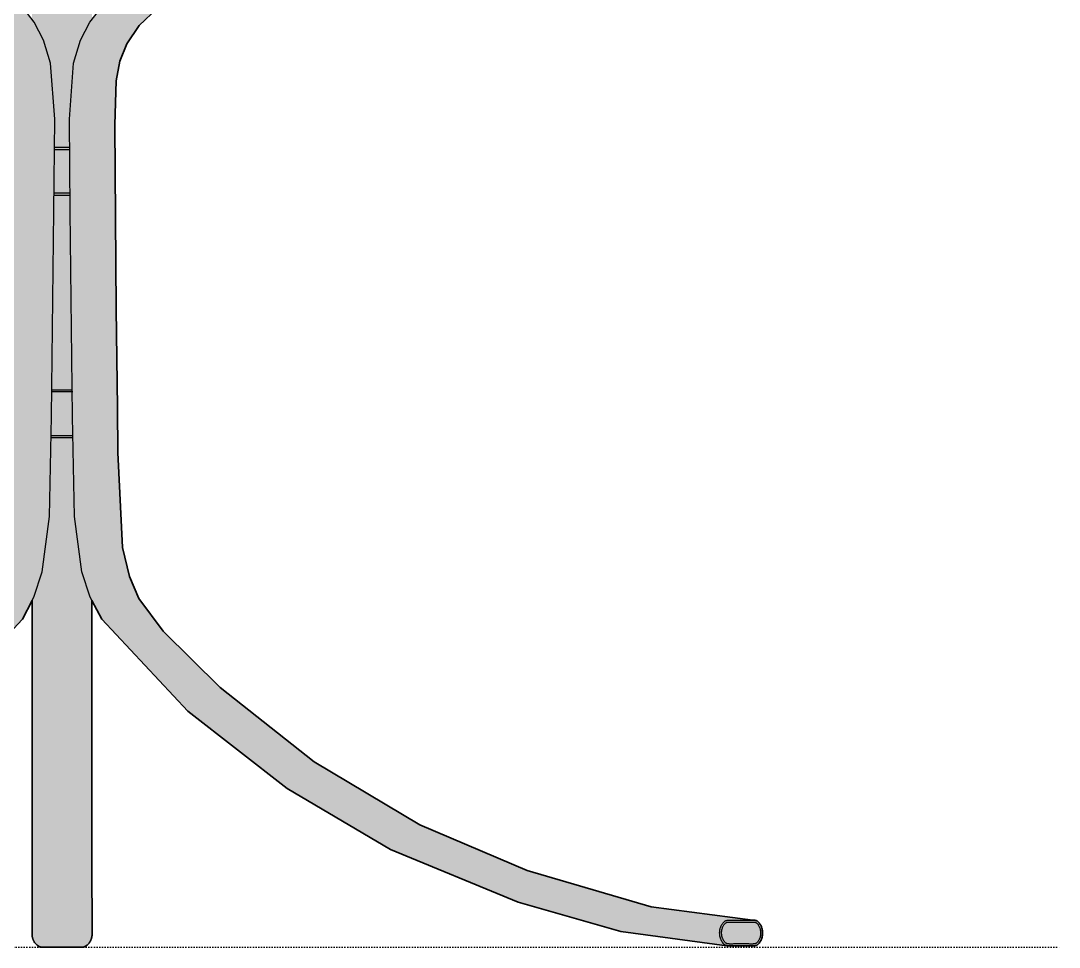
# Model space of a CAD drawing. Header units: millimetres. Extents: x 0 to 1796, y -1115 to 757.
# Drawn here: x 390.2 to 814, y 0 to 378.3 of the extents above; entities that cross this region are included whole.
import ezdxf

# ---------------------------------------------------------------- set-up
doc = ezdxf.new("R2010")
doc.units = ezdxf.units.MM
doc.linetypes.add('Dots', pattern=[1, 0, -1])
doc.layers.add('Blocks', color=7, linetype='Continuous')
doc.layers.add('Blocks$Fill', color=7, linetype='Continuous', true_color=0xffffff)
for name, color, linetype, lineweight, true_color in [('Blocks$Inner', 7, 'Continuous', 25, 0x007f00), ('Blocks$Outline', 7, 'Continuous', 35, 0xff3f3f), ('Groud', 7, 'Dots', 25, 0x243775)]:
    doc.layers.add(name, color=color, linetype=linetype, lineweight=lineweight, true_color=true_color)

# ---------------------------------------------------------------- blocks, each defined once
blk = doc.blocks.new('PK9 Dining Chair Front')
at = {"layer": 'Blocks$Fill'}
h = blk.add_hatch(color=256, dxfattribs=at)
h.paths.add_polyline_path([(224.54, 736.81), (224.98, 737.41), (225.52, 738.1), (226.08, 738.77), (226.66, 739.42), (227.26, 740.05), (227.87, 740.65), (228.5, 741.23), (229.14, 741.79), (229.81, 742.33), (230.5, 742.85), (231.2, 743.35), (231.92, 743.82), (232.65, 744.28), (233.4, 744.72), (234.16, 745.14), (234.93, 745.54), (235.71, 745.92), (236.5, 746.28), (237.3, 746.62), (238.1, 746.94), (238.91, 747.25), (241.48, 748.16), (244.06, 748.98), (246.66, 749.74), (249.28, 750.45), (251.92, 751.09), (254.58, 751.67), (257.25, 752.19), (259.92, 752.65), (262.6, 753.05), (265.28, 753.38), (267.97, 753.66), (270.65, 753.87), (314.65, 755.9), (348.31, 756.56), (488.2, 756.26), (538.05, 754.16), (543.39, 753.87), (546.08, 753.66), (548.76, 753.38), (551.45, 753.05), (554.12, 752.65), (556.8, 752.19), (559.46, 751.67), (562.12, 751.09), (564.76, 750.45), (567.39, 749.74), (569.98, 748.98), (572.56, 748.16), (573.85, 747.72), (575.14, 747.25), (575.94, 746.94), (576.74, 746.62), (577.54, 746.28), (578.33, 745.92), (579.11, 745.54), (579.89, 745.14), (580.65, 744.72), (581.39, 744.28), (582.13, 743.82), (582.85, 743.35), (583.55, 742.85), (584.23, 742.33), (584.9, 741.79), (585.55, 741.23), (586.17, 740.65), (586.78, 740.05), (587.15, 739.67), (587.51, 739.28), (587.87, 738.88), (588.21, 738.48), (588.55, 738.07), (588.87, 737.66), (589.19, 737.23), (589.5, 736.81), (589.53, 736.76), (589.57, 736.71), (590.59, 735.36), (591, 734.78), (591.43, 734.14), (591.65, 733.79), (591.87, 733.43), (592.08, 733.05), (592.29, 732.67), (592.49, 732.27), (592.69, 731.86), (592.88, 731.44), (593.06, 731.02), (593.4, 730.16), (593.73, 729.29), (594.03, 728.43), (594.31, 727.58), (594.58, 726.73), (594.81, 725.88), (595.04, 724.97), (595.25, 724.08), (595.63, 722.18), (596.3, 718.3), (597.18, 712.27), (597.67, 708.22), (598.07, 704.13), (598.4, 700), (598.64, 695.83), (601.62, 593.55), (606.9, 503.94), (608.12, 490.37), (609.71, 475.54), (610, 473.47), (610.16, 472.47), (610.34, 471.5), (610.54, 470.55), (610.75, 469.63), (611, 468.67), (611.27, 467.75), (611.48, 467.1), (611.5, 467.1), (619.4, 469.11), (631.3, 472.77), (637.11, 474.73), (665.05, 487.04), (665.63, 487.36), (669.03, 489.15), (670.06, 489.67), (674.65, 491.88), (676.91, 492.9), (678.7, 493.67), (680.32, 494.32), (681.77, 494.87), (682.44, 495.1), (683.25, 495.37), (684.02, 495.6), (684.41, 495.7), (684.78, 495.79), (684.94, 495.82), (685.09, 495.85), (685.15, 495.86), (685.22, 495.87), (685.28, 495.88), (685.34, 495.88), (685.4, 495.89), (685.43, 495.89), (685.46, 495.89), (685.48, 495.89), (685.51, 495.89), (685.53, 495.89), (685.56, 495.88), (685.58, 495.88), (685.6, 495.88), (685.61, 495.88), (685.62, 495.87), (685.63, 495.87), (685.64, 495.87), (685.65, 495.87), (685.66, 495.87), (685.67, 495.86), (685.67, 495.86), (685.68, 495.86), (685.69, 495.85), (685.7, 495.85), (685.7, 495.85), (685.71, 495.85), (685.72, 495.84), (685.72, 495.84), (685.73, 495.84), (687.81, 495.12), (691.05, 488.72), (691.57, 488.89), (692.05, 489.05), (692.61, 489.21), (693.11, 489.34), (693.56, 489.44), (693.77, 489.48), (693.87, 489.5), (693.97, 489.51), (694.05, 489.52), (694.13, 489.53), (694.16, 489.53), (694.2, 489.53), (694.23, 489.54), (694.26, 489.54), (694.29, 489.54), (694.32, 489.53), (694.34, 489.53), (694.35, 489.53), (694.36, 489.53), (694.38, 489.53), (694.39, 489.53), (694.4, 489.52), (694.41, 489.52), (694.42, 489.52), (694.43, 489.52), (694.44, 489.51), (694.45, 489.51), (694.45, 489.51), (694.46, 489.51), (694.46, 489.51), (698.44, 488.22), (698.45, 488.22), (698.45, 488.22), (698.46, 488.21), (698.47, 488.21), (698.48, 488.21), (698.48, 488.2), (698.49, 488.2), (698.5, 488.2), (698.5, 488.19), (698.51, 488.19), (698.51, 488.18), (698.52, 488.18), (698.53, 488.18), (698.53, 488.17), (698.53, 488.17), (698.54, 488.17), (698.54, 488.17), (698.54, 488.16), (698.54, 488.16), (698.55, 488.16), (698.55, 488.16), (698.55, 488.15), (698.55, 488.15), (698.55, 488.15), (698.56, 488.15), (698.56, 488.14), (698.56, 488.14), (698.56, 488.14), (698.56, 488.13), (698.57, 488.13), (698.57, 488.13), (698.57, 488.13), (698.57, 488.12), (698.57, 488.12), (700.4, 484.51), (699.02, 480.38), (699.01, 480.37), (699.01, 480.36), (699, 480.34), (698.99, 480.33), (698.98, 480.31), (698.98, 480.3), (698.97, 480.28), (698.96, 480.27), (698.94, 480.23), (698.91, 480.2), (698.89, 480.16), (698.86, 480.13), (698.82, 480.08), (698.79, 480.03), (698.74, 479.98), (698.7, 479.93), (698.59, 479.82), (698.48, 479.71), (698.35, 479.58), (698.21, 479.45), (697.75, 479.05), (697.61, 478.93), (697.27, 478.67), (696.87, 478.37), (696.41, 478.04), (695.31, 477.28), (693.95, 476.4), (690.47, 474.27), (686.1, 471.74), (680.9, 468.87), (674.95, 465.78), (668.33, 462.58), (664.09, 460.68), (655.7, 457.14), (646.1, 453.42), (636.34, 449.9), (626.42, 446.6), (616.36, 443.54), (604.83, 440.39), (604.96, 440.38), (604.99, 440.37), (605, 440.37), (605.02, 440.37), (605.03, 440.37), (605.04, 440.37), (605.04, 440.37), (605.05, 440.36), (605.06, 440.36), (605.07, 440.36), (605.07, 440.36), (605.08, 440.35), (605.09, 440.35), (605.1, 440.35), (605.1, 440.35), (605.11, 440.34), (605.13, 440.34), (605.14, 440.33), (605.17, 440.31), (605.23, 440.28), (605.26, 440.26), (605.28, 440.25), (605.29, 440.24), (605.31, 440.23), (605.31, 440.22), (605.32, 440.21), (605.33, 440.21), (605.33, 440.2), (605.35, 440.19), (605.36, 440.18), (605.38, 440.16), (605.39, 440.15), (605.4, 440.13), (605.43, 440.1), (605.46, 440.06), (605.5, 440.02), (605.53, 439.98), (605.56, 439.93), (605.59, 439.89), (605.62, 439.84), (605.65, 439.79), (605.68, 439.74), (605.73, 439.63), (605.79, 439.52), (605.84, 439.41), (605.89, 439.29), (605.93, 439.18), (605.97, 439.07), (606.05, 438.85), (606.12, 438.61), (606.19, 438.37), (606.24, 438.14), (606.29, 437.9), (606.34, 437.67), (606.38, 437.42), (606.41, 437.18), (606.44, 436.92), (606.46, 436.67), (606.48, 436.41), (606.49, 436.16), (606.5, 435.9), (606.5, 435.64), (606.49, 435.38), (606.49, 435.16), (606.48, 434.93), (606.46, 434.7), (606.44, 434.48), (606.42, 434.26), (606.39, 434.04), (606.35, 433.82), (606.31, 433.61), (606.28, 433.45), (606.25, 433.31), (606.22, 433.16), (606.18, 433.01), (606.14, 432.87), (606.1, 432.73), (606.06, 432.59), (606.01, 432.46), (605.96, 432.32), (605.91, 432.2), (605.86, 432.07), (605.81, 431.95), (605.76, 431.83), (605.7, 431.72), (605.67, 431.66), (605.64, 431.61), (605.61, 431.56), (605.58, 431.5), (605.54, 431.45), (605.52, 431.42), (605.5, 431.39), (605.48, 431.37), (605.46, 431.34), (605.44, 431.32), (605.42, 431.3), (605.37, 431.19), (605.33, 431.1), (605.28, 431.02), (605.24, 430.94), (605.19, 430.86), (605.17, 430.82), (605.14, 430.78), (605.12, 430.75), (605.09, 430.71), (605.06, 430.67), (605.03, 430.64), (605, 430.61), (604.97, 430.58), (604.96, 430.56), (604.94, 430.55), (604.93, 430.53), (604.91, 430.52), (604.9, 430.5), (604.88, 430.49), (604.86, 430.48), (604.85, 430.46), (604.83, 430.45), (604.81, 430.44), (604.8, 430.43), (604.78, 430.42), (604.76, 430.41), (604.74, 430.4), (604.72, 430.39), (604.71, 430.38), (604.69, 430.37), (604.67, 430.36), (604.65, 430.35), (604.63, 430.34), (604.61, 430.33), (604.59, 430.33), (604.57, 430.32), (604.55, 430.31), (604.53, 430.31), (604.51, 430.3), (604.47, 430.29), (604.43, 430.28), (604.38, 430.27), (604.34, 430.27), (539.01, 418.94), (486.16, 403.74), (445.93, 383.49), (438.51, 376.3), (433.39, 368.88), (430.59, 361.73), (429.12, 353.71), (428.49, 335.72), (429.1, 260.47), (429.82, 201.99), (431.71, 163.2), (434.51, 151.32), (438.37, 142.33), (448.23, 129.1), (471.5, 106.07), (509.98, 75.7), (553.11, 49.95), (596.9, 31.35), (647.5, 16.49), (688.95, 11.05), (689.29, 11.04), (689.52, 11.03), (689.55, 11.03), (689.68, 11.02), (689.78, 11.01), (689.89, 10.99), (689.99, 10.97), (690.05, 10.96), (690.1, 10.95), (690.15, 10.94), (690.2, 10.92), (690.26, 10.91), (690.31, 10.89), (690.36, 10.87), (690.42, 10.85), (690.48, 10.83), (690.53, 10.8), (690.59, 10.77), (690.64, 10.75), (690.7, 10.71), (690.75, 10.68), (690.81, 10.65), (690.86, 10.61), (690.91, 10.57), (690.96, 10.53), (691.01, 10.49), (691.06, 10.45), (691.11, 10.41), (691.15, 10.37), (691.22, 10.31), (691.28, 10.25), (691.34, 10.19), (691.39, 10.12), (691.51, 9.99), (691.63, 9.85), (691.72, 9.72), (691.82, 9.59), (691.91, 9.45), (692.01, 9.29), (692.09, 9.15), (692.18, 9), (692.27, 8.83), (692.35, 8.65), (692.44, 8.46), (692.48, 8.36), (692.52, 8.26), (692.56, 8.15), (692.6, 8.04), (692.63, 7.93), (692.67, 7.82), (692.72, 7.63), (692.77, 7.45), (692.81, 7.25), (692.84, 7.06), (692.87, 6.85), (692.9, 6.65), (692.92, 6.44), (692.93, 6.23), (692.94, 6.02), (692.94, 5.8), (692.94, 5.59), (692.93, 5.37), (692.92, 5.15), (692.89, 4.93), (692.87, 4.7), (692.85, 4.59), (692.83, 4.48), (692.79, 4.28), (692.75, 4.09), (692.7, 3.89), (692.64, 3.7), (692.57, 3.51), (692.5, 3.32), (692.43, 3.14), (692.35, 2.96), (692.27, 2.78), (692.18, 2.62), (692.09, 2.45), (691.99, 2.29), (691.89, 2.14), (691.79, 1.99), (691.68, 1.84), (691.57, 1.69), (691.52, 1.62), (691.46, 1.55), (691.4, 1.48), (691.34, 1.42), (691.27, 1.35), (691.21, 1.28), (691.14, 1.22), (691.07, 1.15), (691.02, 1.11), (690.97, 1.07), (690.93, 1.03), (690.88, 1), (690.82, 0.96), (690.77, 0.92), (690.71, 0.88), (690.66, 0.85), (690.6, 0.82), (690.55, 0.79), (690.49, 0.76), (690.43, 0.73), (690.39, 0.72), (690.34, 0.7), (690.3, 0.68), (690.25, 0.67), (690.2, 0.65), (690.16, 0.64), (690.11, 0.63), (690.07, 0.62), (689.98, 0.6), (689.89, 0.59), (689.69, 0.56), (689.53, 0.53), (689.36, 0.52), (689.25, 0.51), (689.14, 0.5), (688.92, 0.49), (688.42, 0.48), (686.44, 0.52), (685.56, 0.52), (684.19, 0.51), (681.93, 0.52), (681.41, 0.51), (679.96, 0.48), (679.46, 0.49), (679.24, 0.5), (679.13, 0.51), (679.01, 0.52), (678.85, 0.53), (678.69, 0.56), (678.48, 0.59), (678.38, 0.61), (635.1, 6.37), (593.23, 18.4), (541.11, 39.89), (498.92, 64.77), (458.29, 96.42), (423.19, 133.87), (419.23, 141.54), (419.25, 6), (419.26, 5.31), (419.26, 5.16), (419.26, 5.07), (419.25, 4.89), (419.24, 4.72), (419.22, 4.54), (419.19, 4.37), (419.17, 4.19), (419.13, 4.02), (419.09, 3.85), (419.05, 3.67), (419, 3.5), (418.94, 3.33), (418.88, 3.15), (418.81, 2.98), (418.73, 2.81), (418.65, 2.64), (418.56, 2.47), (418.47, 2.3), (418.36, 2.13), (418.26, 1.97), (418.15, 1.81), (418.03, 1.65), (417.91, 1.49), (417.78, 1.34), (417.65, 1.2), (417.59, 1.13), (417.52, 1.06), (417.45, 0.99), (417.38, 0.93), (417.31, 0.86), (417.24, 0.8), (416.83, 0.52), (416.59, 0.36), (416.51, 0.32), (416.48, 0.3), (416.45, 0.28), (416.43, 0.27), (416.41, 0.26), (416.37, 0.25), (416.29, 0.22), (416.21, 0.19), (416.14, 0.16), (416.06, 0.14), (415.98, 0.12), (415.89, 0.1), (415.8, 0.08), (415.72, 0.06), (415.63, 0.05), (415.55, 0.04), (415.37, 0.01), (415.16, 0), (414.95, -0.01), (414.53, -0.03), (413.45, -0.03), (407.02, 0), (400.59, -0.03), (400.58, -0.03), (399.51, -0.03), (399.09, -0.01), (398.88, 0), (398.67, 0.01), (398.5, 0.04), (398.41, 0.05), (398.32, 0.06), (398.24, 0.08), (398.15, 0.1), (398.07, 0.12), (397.98, 0.14), (397.91, 0.16), (397.83, 0.19), (397.75, 0.22), (397.68, 0.25), (397.64, 0.26), (397.62, 0.27), (397.59, 0.28), (397.56, 0.3), (397.53, 0.32), (397.45, 0.36), (397.21, 0.52), (396.8, 0.8), (396.73, 0.86), (396.66, 0.93), (396.59, 0.99), (396.52, 1.06), (396.46, 1.13), (396.39, 1.2), (396.26, 1.34), (396.13, 1.49), (396.01, 1.65), (395.9, 1.81), (395.78, 1.97), (395.68, 2.13), (395.58, 2.3), (395.48, 2.47), (395.39, 2.64), (395.31, 2.81), (395.24, 2.98), (395.17, 3.15), (395.1, 3.33), (395.05, 3.5), (395, 3.67), (394.95, 3.85), (394.91, 4.02), (394.88, 4.19), (394.85, 4.37), (394.82, 4.54), (394.81, 4.72), (394.79, 4.89), (394.78, 5.07), (394.78, 5.16), (394.78, 5.31), (394.79, 6), (394.81, 26.45), (394.81, 135.69), (394.81, 141.54), (390.85, 133.87), (355.75, 96.42), (315.12, 64.77), (272.93, 39.89), (220.81, 18.4), (178.94, 6.37), (135.66, 0.61), (135.56, 0.59), (135.35, 0.56), (135.19, 0.53), (135.03, 0.52), (134.92, 0.51), (134.8, 0.5), (134.59, 0.49), (134.08, 0.48), (132.11, 0.52), (131.23, 0.52), (129.85, 0.51), (127.6, 0.52), (127.07, 0.51), (125.63, 0.48), (125.12, 0.49), (124.91, 0.5), (124.79, 0.51), (124.68, 0.52), (124.52, 0.53), (124.36, 0.56), (124.15, 0.59), (124.07, 0.6), (123.97, 0.62), (123.93, 0.63), (123.89, 0.64), (123.84, 0.65), (123.79, 0.67), (123.75, 0.68), (123.7, 0.7), (123.66, 0.72), (123.61, 0.73), (123.55, 0.76), (123.5, 0.79), (123.44, 0.82), (123.38, 0.85), (123.33, 0.88), (123.27, 0.92), (123.22, 0.96), (123.17, 1), (123.12, 1.03), (123.07, 1.07), (123.02, 1.11), (122.98, 1.15), (122.9, 1.22), (122.84, 1.28), (122.77, 1.35), (122.71, 1.42), (122.65, 1.48), (122.59, 1.55), (122.53, 1.62), (122.47, 1.69), (122.36, 1.84), (122.25, 1.99), (122.15, 2.14), (122.05, 2.29), (121.95, 2.45), (121.86, 2.62), (121.78, 2.78), (121.69, 2.96), (121.61, 3.14), (121.54, 3.32), (121.47, 3.51), (121.4, 3.7), (121.35, 3.89), (121.3, 4.09), (121.25, 4.28), (121.21, 4.48), (121.19, 4.59), (121.18, 4.7), (121.15, 4.93), (121.13, 5.15), (121.11, 5.37), (121.1, 5.59), (121.1, 5.8), (121.1, 6.02), (121.11, 6.23), (121.12, 6.44), (121.14, 6.65), (121.17, 6.85), (121.2, 7.06), (121.24, 7.25), (121.28, 7.45), (121.32, 7.63), (121.37, 7.82), (121.41, 7.93), (121.44, 8.04), (121.48, 8.15), (121.52, 8.26), (121.56, 8.36), (121.6, 8.46), (121.69, 8.65), (121.78, 8.83), (121.86, 9), (121.95, 9.15), (122.03, 9.29), (122.13, 9.45), (122.22, 9.59), (122.32, 9.72), (122.42, 9.85), (122.53, 9.99), (122.65, 10.12), (122.71, 10.19), (122.76, 10.25), (122.82, 10.31), (122.89, 10.37), (122.93, 10.41), (122.98, 10.45), (123.03, 10.49), (123.08, 10.53), (123.13, 10.57), (123.18, 10.61), (123.24, 10.65), (123.29, 10.68), (123.34, 10.71), (123.4, 10.75), (123.45, 10.77), (123.51, 10.8), (123.57, 10.83), (123.62, 10.85), (123.68, 10.87), (123.73, 10.89), (123.79, 10.91), (123.84, 10.92), (123.89, 10.94), (123.94, 10.95), (124, 10.96), (124.05, 10.97), (124.16, 10.99), (124.26, 11.01), (124.37, 11.02), (124.5, 11.03), (124.57, 11.04), (124.75, 11.04), (125.09, 11.05), (166.55, 16.49), (217.14, 31.35), (260.93, 49.95), (304.07, 75.7), (342.54, 106.07), (365.82, 129.1), (375.67, 142.33), (379.54, 151.32), (382.33, 163.2), (384.22, 201.99), (384.46, 221.52), (385.55, 335.72), (384.92, 353.71), (383.46, 361.73), (380.65, 368.88), (375.53, 376.3), (368.11, 383.49), (327.89, 403.74), (275.04, 418.94), (209.73, 430.26), (209.69, 430.27), (209.65, 430.28), (209.61, 430.28), (209.57, 430.29), (209.53, 430.3), (209.51, 430.31), (209.49, 430.31), (209.47, 430.32), (209.45, 430.33), (209.43, 430.33), (209.41, 430.34), (209.39, 430.35), (209.37, 430.36), (209.35, 430.37), (209.34, 430.38), (209.32, 430.39), (209.3, 430.4), (209.28, 430.41), (209.26, 430.42), (209.25, 430.43), (209.23, 430.44), (209.21, 430.45), (209.2, 430.46), (209.18, 430.48), (209.16, 430.49), (209.15, 430.5), (209.13, 430.52), (209.11, 430.53), (209.1, 430.55), (209.08, 430.56), (209.07, 430.58), (209.04, 430.61), (209.01, 430.64), (208.98, 430.67), (208.95, 430.71), (208.93, 430.75), (208.9, 430.78), (208.88, 430.82), (208.85, 430.86), (208.8, 430.94), (208.76, 431.02), (208.71, 431.1), (208.67, 431.19), (208.62, 431.3), (208.6, 431.32), (208.58, 431.34), (208.56, 431.37), (208.54, 431.39), (208.52, 431.42), (208.5, 431.45), (208.47, 431.5), (208.43, 431.56), (208.4, 431.61), (208.37, 431.66), (208.34, 431.72), (208.29, 431.83), (208.23, 431.95), (208.18, 432.07), (208.13, 432.2), (208.08, 432.32), (208.03, 432.46), (207.99, 432.59), (207.94, 432.73), (207.9, 432.87), (207.86, 433.01), (207.83, 433.16), (207.79, 433.31), (207.76, 433.45), (207.73, 433.61), (207.69, 433.82), (207.66, 434.04), (207.63, 434.26), (207.6, 434.48), (207.58, 434.7), (207.57, 434.93), (207.56, 435.16), (207.55, 435.38), (207.55, 435.64), (207.55, 435.9), (207.55, 436.16), (207.56, 436.41), (207.58, 436.67), (207.6, 436.92), (207.63, 437.18), (207.66, 437.42), (207.7, 437.67), (207.75, 437.9), (207.8, 438.14), (207.86, 438.37), (207.92, 438.61), (207.99, 438.85), (208.07, 439.07), (208.11, 439.18), (208.16, 439.29), (208.21, 439.41), (208.26, 439.52), (208.31, 439.63), (208.37, 439.74), (208.4, 439.79), (208.42, 439.84), (208.45, 439.89), (208.48, 439.93), (208.51, 439.98), (208.55, 440.02), (208.58, 440.06), (208.61, 440.1), (208.64, 440.13), (208.65, 440.15), (208.67, 440.16), (208.68, 440.18), (208.69, 440.19), (208.71, 440.2), (208.71, 440.21), (208.72, 440.21), (208.73, 440.22), (208.74, 440.23), (208.75, 440.24), (208.77, 440.25), (208.78, 440.26), (208.81, 440.28), (208.87, 440.31), (208.9, 440.33), (208.92, 440.34), (208.93, 440.34), (208.94, 440.35), (208.95, 440.35), (208.95, 440.35), (208.96, 440.35), (208.97, 440.36), (208.98, 440.36), (208.98, 440.36), (208.99, 440.36), (209, 440.37), (209.01, 440.37), (209.01, 440.37), (209.02, 440.37), (209.04, 440.37), (209.05, 440.37), (209.08, 440.38), (209.22, 440.39), (197.68, 443.54), (187.62, 446.6), (177.7, 449.9), (167.94, 453.42), (158.34, 457.14), (149.95, 460.68), (145.71, 462.58), (139.09, 465.78), (133.14, 468.87), (127.94, 471.74), (123.57, 474.27), (120.1, 476.4), (118.74, 477.28), (117.63, 478.04), (117.17, 478.37), (116.77, 478.67), (116.43, 478.93), (116.29, 479.05), (115.84, 479.45), (115.69, 479.58), (115.56, 479.71), (115.45, 479.82), (115.35, 479.93), (115.3, 479.98), (115.26, 480.03), (115.22, 480.08), (115.18, 480.13), (115.15, 480.16), (115.13, 480.2), (115.11, 480.23), (115.08, 480.27), (115.08, 480.28), (115.07, 480.3), (115.06, 480.31), (115.05, 480.33), (115.04, 480.34), (115.04, 480.36), (115.03, 480.37), (115.02, 480.38), (113.64, 484.51), (115.47, 488.12), (115.47, 488.12), (115.47, 488.13), (115.47, 488.13), (115.48, 488.13), (115.48, 488.13), (115.48, 488.14), (115.48, 488.14), (115.48, 488.14), (115.49, 488.15), (115.49, 488.15), (115.49, 488.15), (115.49, 488.15), (115.49, 488.16), (115.5, 488.16), (115.5, 488.16), (115.5, 488.16), (115.5, 488.17), (115.51, 488.17), (115.51, 488.17), (115.51, 488.17), (115.52, 488.18), (115.52, 488.18), (115.53, 488.18), (115.53, 488.19), (115.54, 488.19), (115.55, 488.2), (115.55, 488.2), (115.56, 488.2), (115.57, 488.21), (115.57, 488.21), (115.58, 488.21), (115.59, 488.22), (115.6, 488.22), (115.61, 488.22), (119.56, 489.5), (119.56, 489.5), (119.57, 489.5), (119.57, 489.5), (119.58, 489.51), (119.58, 489.51), (119.59, 489.51), (119.59, 489.51), (119.6, 489.51), (119.6, 489.51), (119.61, 489.52), (119.62, 489.52), (119.63, 489.52), (119.64, 489.52), (119.66, 489.53), (119.67, 489.53), (119.68, 489.53), (119.7, 489.53), (119.71, 489.53), (119.73, 489.53), (119.76, 489.54), (119.8, 489.54), (119.83, 489.54), (119.87, 489.53), (119.91, 489.53), (119.99, 489.52), (120.08, 489.51), (120.17, 489.5), (120.27, 489.48), (120.48, 489.44), (120.94, 489.34), (121.43, 489.21), (121.99, 489.05), (122.47, 488.89), (122.99, 488.72), (126.23, 495.12), (128.33, 495.85), (128.34, 495.85), (128.35, 495.85), (128.35, 495.85), (128.36, 495.86), (128.37, 495.86), (128.38, 495.86), (128.39, 495.87), (128.39, 495.87), (128.4, 495.87), (128.41, 495.87), (128.42, 495.87), (128.43, 495.88), (128.44, 495.88), (128.46, 495.88), (128.49, 495.88), (128.51, 495.89), (128.53, 495.89), (128.56, 495.89), (128.58, 495.89), (128.61, 495.89), (128.64, 495.89), (128.7, 495.88), (128.76, 495.88), (128.82, 495.87), (128.89, 495.86), (128.96, 495.85), (129.11, 495.82), (129.27, 495.79), (129.63, 495.7), (130.02, 495.6), (130.8, 495.37), (131.61, 495.1), (132.27, 494.87), (133.72, 494.32), (135.35, 493.67), (137.13, 492.9), (139.39, 491.88), (143.98, 489.67), (148.41, 487.36), (149, 487.04), (176.93, 474.73), (182.75, 472.77), (194.64, 469.11), (202.55, 467.1), (202.56, 467.1), (202.77, 467.75), (203.05, 468.67), (203.3, 469.63), (203.51, 470.55), (203.7, 471.5), (203.88, 472.47), (204.04, 473.47), (204.33, 475.54), (205.93, 490.37), (207.15, 503.94), (212.43, 593.55), (215.4, 695.83), (215.65, 700), (215.97, 704.13), (216.38, 708.22), (216.86, 712.27), (217.74, 718.3), (218.41, 722.18), (218.65, 723.36), (219.23, 725.88), (219.47, 726.73), (219.73, 727.58), (220.01, 728.43), (220.31, 729.29), (220.64, 730.16), (220.98, 731.02), (221.17, 731.44), (221.36, 731.86), (221.55, 732.27), (221.75, 732.67), (221.92, 732.99), (222.1, 733.3), (222.28, 733.6), (222.46, 733.9), (222.83, 734.47), (223.2, 735)], flags=0)
h.paths.add_polyline_path([(299.44, 425.03), (319.88, 420.23), (352.75, 408.94), (375.17, 397.39), (390.17, 384.82), (394.81, 378.77), (394.81, 419.41), (379.93, 419.54), (367.14, 419.92), (345.65, 421.03), (324.21, 422.63)], flags=0)
h.paths.add_polyline_path([(514.61, 425.03), (489.84, 422.63), (468.39, 421.03), (446.9, 419.92), (434.11, 419.54), (419.23, 419.41), (419.23, 378.77), (423.87, 384.82), (438.87, 397.39), (461.29, 408.94), (494.16, 420.23)], flags=0)
at = {"layer": 'Blocks$Inner'}
for p, q in [((410.19, 326.52), (403.85, 326.52)), ((403.85, 325.72), (410.19, 325.72)), ((410.32, 307.83), (403.72, 307.83)), ((403.72, 307.03), (410.33, 307.03)), ((411.38, 226.7), (402.66, 226.7)), ((411.18, 227.5), (402.86, 227.5)), ((411.55, 208.8), (402.49, 208.8)), ((411.41, 208), (402.64, 208))]:
    blk.add_line(p, q, dxfattribs=at)
for points in [[(604.38, 430.27), (539.01, 418.94), (486.16, 403.74), (445.93, 383.49), (438.51, 376.3), (433.39, 368.88), (430.59, 361.73), (429.12, 353.71), (428.49, 335.72), (429.1, 260.47), (429.59, 220.32), (429.82, 201.99), (431.71, 163.2), (434.51, 151.32), (438.37, 142.33), (448.23, 129.1), (471.5, 106.07), (509.98, 75.7), (553.11, 49.95), (596.9, 31.35), (647.5, 16.49), (688.95, 11.05)], [(135.66, 0.61), (178.94, 6.37), (220.81, 18.4), (272.93, 39.89), (315.12, 64.77), (355.75, 96.42), (390.85, 133.87), (395.52, 142.92), (398.93, 153.29), (401.93, 175.84), (402.74, 216.7), (403.65, 300.49), (404.04, 338.04), (402.3, 360.9), (399.49, 370.4), (395.66, 377.67), (390.17, 384.82), (375.17, 397.39), (352.75, 408.94), (319.88, 420.23), (299.44, 425.03)], [(678.38, 0.61), (635.1, 6.37), (593.23, 18.4), (541.11, 39.89), (498.92, 64.77), (458.29, 96.42), (423.19, 133.87), (418.52, 142.92), (415.11, 153.29), (412.12, 175.84), (411.3, 216.7), (410.39, 300.49), (410, 338.04), (411.74, 360.9), (414.55, 370.4), (418.38, 377.67), (423.87, 384.82), (438.87, 397.39), (461.29, 408.94), (494.16, 420.23), (514.61, 425.03)]]:
    blk.add_lwpolyline(points, dxfattribs=at)
for points, degree in [([(394.81, 135.69), (394.81, 141.54)], 1), ([(419.23, 141.54), (419.23, 135.69)], 1), ([(394.81, 121.6), (394.81, 135.69)], 1), ([(419.23, 135.69), (419.23, 121.6)], 1), ([(394.81, 75.11), (394.81, 121.6)], 1), ([(419.23, 121.6), (419.23, 75.11)], 1), ([(394.81, 26.45), (394.81, 75.11)], 1), ([(419.23, 75.11), (419.23, 26.45)], 1), ([(394.79, 6), (394.81, 26.45)], 1), ([(419.23, 26.45), (419.25, 6)], 1), ([(394.81, 4.72), (394.79, 4.83), (394.78, 5.07), (394.77, 5.3), (394.79, 6)], 3), ([(394.91, 4.02), (394.89, 4.14), (394.85, 4.37), (394.82, 4.6), (394.81, 4.72)], 3), ([(419.24, 4.72), (419.23, 4.6), (419.2, 4.37), (419.16, 4.14), (419.13, 4.02)], 3), ([(419.25, 6), (419.27, 5.3), (419.26, 5.07), (419.25, 4.83), (419.24, 4.72)], 3), ([(395.1, 3.33), (395.06, 3.44), (394.99, 3.67), (394.94, 3.9), (394.91, 4.02)], 3), ([(395.39, 2.64), (395.34, 2.75), (395.23, 2.98), (395.14, 3.21), (395.1, 3.33)], 3), ([(395.78, 1.97), (395.71, 2.08), (395.57, 2.3), (395.45, 2.53), (395.39, 2.64)], 3), ([(396.26, 1.34), (396.18, 1.44), (396.01, 1.64), (395.86, 1.86), (395.78, 1.97)], 3), ([(396.8, 0.8), (396.71, 0.88), (396.52, 1.06), (396.35, 1.24), (396.26, 1.34)], 3), ([(397.98, 0.14), (397.88, 0.17), (397.67, 0.24), (397.48, 0.33), (396.8, 0.8)], 3), ([(398.67, 0.01), (398.55, 0.03), (398.32, 0.06), (398.1, 0.11), (397.98, 0.14)], 3), ([(399.51, -0.03), (399.37, -0.02), (399.09, -0.02), (398.81, 0), (398.67, 0.01)], 3), ([(415.37, 0.01), (415.23, 0), (414.95, -0.02), (414.67, -0.02), (414.53, -0.03)], 3), ([(416.06, 0.14), (415.95, 0.11), (415.72, 0.06), (415.49, 0.03), (415.37, 0.01)], 3), ([(417.24, 0.8), (416.56, 0.33), (416.37, 0.24), (416.16, 0.17), (416.06, 0.14)], 3), ([(417.78, 1.34), (417.7, 1.24), (417.52, 1.06), (417.34, 0.88), (417.24, 0.8)], 3), ([(418.26, 1.97), (418.19, 1.86), (418.03, 1.64), (417.87, 1.44), (417.78, 1.34)], 3), ([(418.65, 2.64), (418.59, 2.53), (418.47, 2.3), (418.33, 2.08), (418.26, 1.97)], 3), ([(418.94, 3.33), (418.9, 3.21), (418.81, 2.98), (418.71, 2.75), (418.65, 2.64)], 3), ([(419.13, 4.02), (419.11, 3.9), (419.05, 3.67), (418.98, 3.44), (418.94, 3.33)], 3)]:
    blk.add_open_spline(points, degree=degree, dxfattribs=at)
for points, knots in [([(684.19, 0.51), (683.75, 0.52), (683.29, 0.52), (682.81, 0.52), (682.52, 0.52), (682.22, 0.52), (681.75, 0.52), (681.58, 0.52), (680.95, 0.51), (680.46, 0.48), (679.79, 0.48), (679.63, 0.48), (679.32, 0.49), (679.17, 0.5), (678.9, 0.53), (678.8, 0.54), (678.62, 0.57), (678.55, 0.58), (678.43, 0.6), (678.38, 0.61), (678.25, 0.63), (678.19, 0.65), (678.06, 0.69), (678, 0.71), (677.86, 0.77), (677.79, 0.81), (677.64, 0.89), (677.57, 0.94), (677.43, 1.05), (677.37, 1.1), (677.21, 1.24), (677.12, 1.33), (676.96, 1.51), (676.88, 1.6), (676.65, 1.88), (676.51, 2.08), (676.25, 2.5), (676.14, 2.72), (675.92, 3.19), (675.82, 3.44), (675.66, 3.95), (675.59, 4.22), (675.49, 4.78), (675.46, 5.08), (675.43, 5.66), (675.43, 5.95), (675.47, 6.79), (675.56, 7.34), (675.8, 8.12), (675.91, 8.41), (676.14, 8.9), (676.25, 9.11), (676.49, 9.5), (676.62, 9.68), (676.83, 9.95), (676.91, 10.04), (677.06, 10.21), (677.14, 10.29), (677.34, 10.48), (677.47, 10.59), (677.69, 10.73), (677.77, 10.77), (677.92, 10.84), (678, 10.87), (678.14, 10.91), (678.21, 10.93), (678.42, 10.98), (678.56, 11.01), (678.84, 11.04), (678.97, 11.04), (679.35, 11.05), (679.59, 11.05), (680.05, 11.05), (680.28, 11.05), (680.81, 11.05), (681.12, 11.05), (681.86, 11.05), (682.29, 11.05), (683.21, 11.05), (683.68, 11.05), (684.19, 11.05)], [0.050123, 0.050123, 0.050123, 0.050123, 0.1002461, 0.1002461, 0.1002461, 0.1310913, 0.1310913, 0.1503579, 0.1503579, 0.2007657, 0.2007657, 0.2176768, 0.2176768, 0.2315958, 0.2315958, 0.2414917, 0.2414917, 0.2480426, 0.2480426, 0.253265, 0.253265, 0.2570266, 0.2570266, 0.2607883, 0.2607883, 0.2664788, 0.2664788, 0.2721694, 0.2721694, 0.27786, 0.27786, 0.287822, 0.287822, 0.297784, 0.297784, 0.3177081, 0.3177081, 0.3376321, 0.3376321, 0.3575562, 0.3575562, 0.3774803, 0.3774803, 0.4001987, 0.4001987, 0.4229171, 0.4229171, 0.4683539, 0.4683539, 0.4973489, 0.4973489, 0.5263439, 0.5263439, 0.559078, 0.559078, 0.5792624, 0.5792624, 0.5994468, 0.5994468, 0.627722, 0.627722, 0.639936, 0.639936, 0.65215, 0.65215, 0.664364, 0.664364, 0.6887078, 0.6887078, 0.7130516, 0.7130516, 0.7707344, 0.7707344, 0.8284172, 0.8284172, 0.8861001, 0.8861001, 0.9437829, 0.9437829, 0.9978657, 0.9978657, 0.9978657, 0.9978657]), ([(684.19, 1.31), (683.73, 1.31), (683.27, 1.32), (682.81, 1.32), (682.58, 1.32), (682.1, 1.32), (681.4, 1.32), (680.69, 1.29), (680.09, 1.28), (679.62, 1.28), (679.33, 1.29), (679.09, 1.31), (678.91, 1.33), (678.73, 1.36), (678.55, 1.39), (678.38, 1.42), (678.22, 1.49), (678.06, 1.58), (677.9, 1.69), (677.76, 1.82), (677.58, 2), (677.38, 2.25), (677.15, 2.58), (676.94, 2.92), (676.75, 3.29), (676.52, 3.82), (676.37, 4.4), (676.28, 4.98), (676.23, 5.56), (676.23, 6.28), (676.33, 7.08), (676.52, 7.79), (676.78, 8.4), (677.04, 8.88), (677.29, 9.24), (677.55, 9.56), (677.77, 9.79), (677.98, 9.97), (678.16, 10.07), (678.29, 10.13), (678.44, 10.17), (678.6, 10.2), (678.77, 10.23), (678.94, 10.24), (679.1, 10.24), (679.32, 10.25), (679.68, 10.25), (680.17, 10.25), (680.83, 10.25), (681.73, 10.25), (682.88, 10.25), (683.74, 10.25), (684.19, 10.25)], [0.0484876, 0.0484876, 0.0484876, 0.0484876, 0.0969753, 0.0969753, 0.0969753, 0.1219753, 0.1469753, 0.1719753, 0.1969753, 0.2094753, 0.2219753, 0.2282253, 0.2344753, 0.2407253, 0.2469753, 0.2532253, 0.2594753, 0.2657253, 0.2719753, 0.2782253, 0.2844753, 0.2969753, 0.3094753, 0.3219753, 0.3344753, 0.3469753, 0.3719753, 0.3844753, 0.3969753, 0.4219753, 0.4469753, 0.4719753, 0.4969753, 0.5219753, 0.5469753, 0.5719753, 0.5969753, 0.6219753, 0.6344753, 0.6469753, 0.6594753, 0.6719753, 0.6844753, 0.6969753, 0.7094753, 0.7219753, 0.7469753, 0.7969753, 0.8469753, 0.8969753, 0.9469753, 0.99457, 0.99457, 0.99457, 0.99457]), ([(684.19, 11.05), (684.7, 11.05), (685.17, 11.05), (686.08, 11.05), (686.51, 11.05), (687.25, 11.05), (687.56, 11.05), (688.1, 11.05), (688.33, 11.05), (688.79, 11.05), (689.02, 11.05), (689.4, 11.04), (689.54, 11.04), (689.81, 11.01), (689.96, 10.98), (690.17, 10.93), (690.24, 10.91), (690.38, 10.87), (690.46, 10.84), (690.61, 10.77), (690.68, 10.73), (690.9, 10.59), (691.04, 10.48), (691.24, 10.29), (691.32, 10.21), (691.47, 10.04), (691.55, 9.95), (691.75, 9.68), (691.88, 9.5), (692.12, 9.11), (692.24, 8.9), (692.47, 8.41), (692.58, 8.12), (692.81, 7.34), (692.9, 6.79), (692.95, 5.95), (692.95, 5.66), (692.92, 5.08), (692.88, 4.78), (692.78, 4.22), (692.72, 3.95), (692.56, 3.44), (692.46, 3.19), (692.24, 2.72), (692.12, 2.5), (691.86, 2.08), (691.72, 1.88), (691.5, 1.6), (691.42, 1.51), (691.25, 1.33), (691.17, 1.24), (691.01, 1.1), (690.94, 1.05), (690.81, 0.94), (690.73, 0.89), (690.58, 0.81), (690.51, 0.77), (690.37, 0.71), (690.31, 0.69), (690.19, 0.65), (690.12, 0.63), (690, 0.61), (689.95, 0.6), (689.82, 0.58), (689.76, 0.57), (689.58, 0.54), (689.47, 0.53), (689.21, 0.5), (689.06, 0.49), (688.75, 0.48), (688.58, 0.48), (687.92, 0.48), (687.42, 0.51), (686.8, 0.52), (686.62, 0.52), (686.15, 0.52), (685.86, 0.52), (685.56, 0.52), (685.09, 0.52), (684.63, 0.52), (684.19, 0.51)], [0.9978657, 0.9978657, 0.9978657, 0.9978657, 1.0519485, 1.0519485, 1.1096313, 1.1096313, 1.1673141, 1.1673141, 1.224997, 1.224997, 1.2826798, 1.2826798, 1.3070236, 1.3070236, 1.3313674, 1.3313674, 1.3435814, 1.3435814, 1.3557954, 1.3557954, 1.3680094, 1.3680094, 1.3962846, 1.3962846, 1.416469, 1.416469, 1.4366534, 1.4366534, 1.4693874, 1.4693874, 1.4983825, 1.4983825, 1.5273775, 1.5273775, 1.5728143, 1.5728143, 1.5955327, 1.5955327, 1.6182511, 1.6182511, 1.6381752, 1.6381752, 1.6580992, 1.6580992, 1.6780233, 1.6780233, 1.6979473, 1.6979473, 1.7079094, 1.7079094, 1.7178714, 1.7178714, 1.723562, 1.723562, 1.7292525, 1.7292525, 1.7349431, 1.7349431, 1.7387047, 1.7387047, 1.7424663, 1.7424663, 1.7476887, 1.7476887, 1.7542397, 1.7542397, 1.7641356, 1.7641356, 1.7780545, 1.7780545, 1.7949656, 1.7949656, 1.8453734, 1.8453734, 1.8646401, 1.8646401, 1.8954853, 1.8954853, 1.8954853, 1.9456083, 1.9456083, 1.9456083, 1.9456083]), ([(684.19, 10.25), (684.64, 10.25), (685.5, 10.25), (686.65, 10.25), (687.55, 10.25), (688.21, 10.25), (688.7, 10.25), (689.06, 10.25), (689.27, 10.24), (689.44, 10.24), (689.61, 10.23), (689.77, 10.2), (689.93, 10.17), (690.08, 10.13), (690.22, 10.07), (690.4, 9.97), (690.61, 9.79), (690.83, 9.56), (691.09, 9.24), (691.34, 8.88), (691.6, 8.4), (691.85, 7.79), (692.04, 7.08), (692.14, 6.28), (692.15, 5.56), (692.1, 4.98), (692.01, 4.4), (691.85, 3.82), (691.63, 3.29), (691.44, 2.92), (691.23, 2.58), (691, 2.25), (690.79, 2), (690.62, 1.82), (690.47, 1.69), (690.32, 1.58), (690.16, 1.49), (690, 1.42), (689.83, 1.39), (689.64, 1.36), (689.46, 1.33), (689.28, 1.31), (689.05, 1.29), (688.76, 1.28), (688.29, 1.28), (687.69, 1.29), (686.98, 1.32), (686.28, 1.32), (685.8, 1.32), (685.56, 1.32), (685.1, 1.32), (684.65, 1.31), (684.19, 1.31)], [0.99457, 0.99457, 0.99457, 0.99457, 1.0421647, 1.0921647, 1.1421647, 1.1921647, 1.2421647, 1.2671647, 1.2796647, 1.2921647, 1.3046647, 1.3171647, 1.3296647, 1.3421647, 1.3546647, 1.3671647, 1.3921647, 1.4171647, 1.4421647, 1.4671647, 1.4921647, 1.5171647, 1.5421647, 1.5671647, 1.5921647, 1.6046647, 1.6171647, 1.6421647, 1.6546647, 1.6671647, 1.6796647, 1.6921647, 1.7046647, 1.7109147, 1.7171647, 1.7234147, 1.7296647, 1.7359147, 1.7421647, 1.7484147, 1.7546647, 1.7609147, 1.7671647, 1.7796647, 1.7921647, 1.8171647, 1.8421647, 1.8671647, 1.8921647, 1.8921647, 1.8921647, 1.9406524, 1.9406524, 1.9406524, 1.9406524]), ([(407.02, 0), (404.88, -0.01), (402.74, -0.02), (400.59, -0.03), (400.59, -0.03), (400.59, -0.03), (400.58, -0.03), (400.4, -0.03), (400.05, -0.03), (399.69, -0.03), (399.51, -0.03)], [22.028643, 22.028643, 22.028643, 22.028643, 28.045386, 28.045386, 28.045386, 28.057286, 28.057286, 28.057286, 28.557286, 29.057286, 29.057286, 29.057286, 29.057286]), ([(414.53, -0.03), (414.35, -0.03), (414, -0.03), (413.64, -0.03), (413.46, -0.03), (413.46, -0.03), (413.45, -0.03), (413.45, -0.03), (411.31, -0.02), (409.16, -0.01), (407.02, 0)], [15, 15, 15, 15, 15.5, 16, 16, 16, 16.011899, 16.011899, 16.011899, 22.028643, 22.028643, 22.028643, 22.028643])]:
    blk.add_open_spline(points, degree=3, knots=knots, dxfattribs=at)
at = {"layer": 'Blocks$Outline'}
for points in [[(604.34, 430.27), (539.01, 418.94), (486.16, 403.74), (445.93, 383.49), (438.51, 376.3), (433.39, 368.88), (430.59, 361.73), (429.12, 353.71), (428.49, 335.72), (429.1, 260.47), (429.59, 220.32), (429.82, 201.99), (431.71, 163.2), (434.51, 151.32), (438.37, 142.33), (448.23, 129.1), (471.5, 106.07), (509.98, 75.7), (553.11, 49.95), (596.9, 31.35), (647.5, 16.49), (688.95, 11.05)], [(394.81, 141.54), (390.85, 133.87), (355.75, 96.42), (315.12, 64.77), (272.93, 39.89), (220.81, 18.4), (178.94, 6.37), (135.66, 0.61)], [(678.38, 0.61), (635.1, 6.37), (593.23, 18.4), (541.11, 39.89), (498.92, 64.77), (458.29, 96.42), (423.19, 133.87), (419.23, 141.54)]]:
    blk.add_lwpolyline(points, dxfattribs=at)
for points, knots in [([(419.23, 141.54), (419.23, 139.59), (419.23, 137.64), (419.23, 135.69), (419.23, 131), (419.23, 126.3), (419.23, 121.6), (419.23, 106.11), (419.23, 90.61), (419.23, 75.11), (419.23, 58.89), (419.23, 42.67), (419.23, 26.45), (419.24, 19.63), (419.24, 12.81), (419.25, 6), (419.27, 5.3), (419.26, 5.07), (419.25, 4.83), (419.24, 4.72), (419.23, 4.6), (419.2, 4.37), (419.16, 4.14), (419.13, 4.02), (419.11, 3.9), (419.05, 3.67), (418.98, 3.44), (418.94, 3.33), (418.9, 3.21), (418.81, 2.98), (418.71, 2.75), (418.65, 2.64), (418.59, 2.53), (418.47, 2.3), (418.33, 2.08), (418.26, 1.97), (418.19, 1.86), (418.03, 1.64), (417.87, 1.44), (417.78, 1.34), (417.7, 1.24), (417.52, 1.06), (417.34, 0.88), (417.24, 0.8), (416.56, 0.33), (416.37, 0.24), (416.16, 0.17), (416.06, 0.14), (415.95, 0.11), (415.72, 0.06), (415.49, 0.03), (415.37, 0.01), (415.23, 0), (414.95, -0.02), (414.67, -0.02), (414.53, -0.03), (414.35, -0.03), (414, -0.03), (413.64, -0.03), (413.46, -0.03), (413.46, -0.03), (413.45, -0.03), (413.45, -0.03), (411.31, -0.02), (409.16, -0.01), (407.02, 0), (404.88, -0.01), (402.74, -0.02), (400.59, -0.03), (400.59, -0.03), (400.59, -0.03), (400.58, -0.03), (400.4, -0.03), (400.05, -0.03), (399.69, -0.03), (399.51, -0.03), (399.37, -0.02), (399.09, -0.02), (398.81, 0), (398.67, 0.01), (398.55, 0.03), (398.32, 0.06), (398.1, 0.11), (397.98, 0.14), (397.88, 0.17), (397.67, 0.24), (397.48, 0.33), (396.8, 0.8), (396.71, 0.88), (396.52, 1.06), (396.35, 1.24), (396.26, 1.34), (396.18, 1.44), (396.01, 1.64), (395.86, 1.86), (395.78, 1.97), (395.71, 2.08), (395.57, 2.3), (395.45, 2.53), (395.39, 2.64), (395.34, 2.75), (395.23, 2.98), (395.14, 3.21), (395.1, 3.33), (395.06, 3.44), (394.99, 3.67), (394.94, 3.9), (394.91, 4.02), (394.89, 4.14), (394.85, 4.37), (394.82, 4.6), (394.81, 4.72), (394.79, 4.83), (394.78, 5.07), (394.77, 5.3), (394.79, 6), (394.8, 12.81), (394.81, 19.63), (394.81, 26.45), (394.81, 42.67), (394.81, 58.89), (394.81, 75.11), (394.81, 90.61), (394.81, 106.11), (394.81, 121.6), (394.81, 126.3), (394.81, 131), (394.81, 135.69), (394.81, 137.64), (394.81, 139.59), (394.81, 141.54)], [0, 0, 0, 0, 1, 1, 1, 2, 2, 2, 3, 3, 3, 4, 4, 4, 5, 5, 5, 5.5, 6, 6, 6, 6.5, 7, 7, 7, 7.5, 8, 8, 8, 8.5, 9, 9, 9, 9.5, 10, 10, 10, 10.5, 11, 11, 11, 11.5, 12, 12, 12, 12.5, 13, 13, 13, 13.5, 14, 14, 14, 14.5, 15, 15, 15, 15.5, 16, 16, 16, 16.011899, 16.011899, 16.011899, 22.028643, 22.028643, 22.028643, 28.045386, 28.045386, 28.045386, 28.057286, 28.057286, 28.057286, 28.557286, 29.057286, 29.057286, 29.057286, 29.557286, 30.057286, 30.057286, 30.057286, 30.557286, 31.057286, 31.057286, 31.057286, 31.557286, 32.057286, 32.057286, 32.057286, 32.557286, 33.057286, 33.057286, 33.057286, 33.557286, 34.057286, 34.057286, 34.057286, 34.557286, 35.057286, 35.057286, 35.057286, 35.557286, 36.057286, 36.057286, 36.057286, 36.557286, 37.057286, 37.057286, 37.057286, 37.557286, 38.057286, 38.057286, 38.057286, 38.557286, 39.057286, 39.057286, 39.057286, 40.057286, 40.057286, 40.057286, 41.057286, 41.057286, 41.057286, 42.057286, 42.057286, 42.057286, 43.057286, 43.057286, 43.057286, 44.057286, 44.057286, 44.057286, 44.057286]), ([(688.95, 11.05), (689.06, 11.05), (689.17, 11.05), (689.35, 11.04), (689.42, 11.04), (689.51, 11.03), (689.58, 11.03), (689.63, 11.03), (689.81, 11.01), (689.96, 10.98), (690.17, 10.93), (690.24, 10.91), (690.38, 10.87), (690.46, 10.84), (690.61, 10.77), (690.68, 10.73), (690.9, 10.59), (691.04, 10.48), (691.24, 10.29), (691.32, 10.21), (691.47, 10.04), (691.55, 9.95), (691.75, 9.68), (691.88, 9.5), (692.12, 9.11), (692.24, 8.9), (692.47, 8.41), (692.58, 8.12), (692.81, 7.34), (692.9, 6.79), (692.95, 5.95), (692.95, 5.66), (692.92, 5.08), (692.88, 4.78), (692.78, 4.22), (692.72, 3.95), (692.56, 3.44), (692.46, 3.19), (692.24, 2.72), (692.12, 2.5), (691.86, 2.08), (691.72, 1.88), (691.5, 1.6), (691.42, 1.51), (691.25, 1.33), (691.17, 1.24), (691.01, 1.1), (690.94, 1.05), (690.81, 0.94), (690.73, 0.89), (690.58, 0.81), (690.51, 0.77), (690.37, 0.71), (690.31, 0.69), (690.19, 0.65), (690.12, 0.63), (690, 0.61), (689.95, 0.6), (689.82, 0.58), (689.76, 0.57), (689.58, 0.54), (689.47, 0.53), (689.21, 0.5), (689.06, 0.49), (688.75, 0.48), (688.58, 0.48), (687.92, 0.48), (687.42, 0.51), (686.8, 0.52), (686.62, 0.52), (686.15, 0.52), (685.86, 0.52), (685.56, 0.52), (685.09, 0.52), (684.63, 0.52), (684.19, 0.51)], [1.2567997, 1.2567997, 1.2567997, 1.2567997, 1.2826798, 1.2826798, 1.2949313, 1.2976924, 1.2993491, 1.3070236, 1.3070236, 1.3313674, 1.3313674, 1.3435814, 1.3435814, 1.3557954, 1.3557954, 1.3680094, 1.3680094, 1.3962846, 1.3962846, 1.416469, 1.416469, 1.4366534, 1.4366534, 1.4693874, 1.4693874, 1.4983825, 1.4983825, 1.5273775, 1.5273775, 1.5728143, 1.5728143, 1.5955327, 1.5955327, 1.6182511, 1.6182511, 1.6381752, 1.6381752, 1.6580992, 1.6580992, 1.6780233, 1.6780233, 1.6979473, 1.6979473, 1.7079094, 1.7079094, 1.7178714, 1.7178714, 1.723562, 1.723562, 1.7292525, 1.7292525, 1.7349431, 1.7349431, 1.7387047, 1.7387047, 1.7424663, 1.7424663, 1.7476887, 1.7476887, 1.7542397, 1.7542397, 1.7641356, 1.7641356, 1.7780545, 1.7780545, 1.7949656, 1.7949656, 1.8453734, 1.8453734, 1.8646401, 1.8646401, 1.8954853, 1.8954853, 1.8954853, 1.9456083, 1.9456083, 1.9456083, 1.9456083]), ([(684.19, 0.51), (683.75, 0.52), (683.29, 0.52), (682.81, 0.52), (682.52, 0.52), (682.22, 0.52), (681.75, 0.52), (681.58, 0.52), (680.95, 0.51), (680.46, 0.48), (679.79, 0.48), (679.63, 0.48), (679.32, 0.49), (679.17, 0.5), (678.9, 0.53), (678.8, 0.54), (678.62, 0.57), (678.55, 0.58), (678.45, 0.59), (678.42, 0.6), (678.38, 0.61)], [0.050123, 0.050123, 0.050123, 0.050123, 0.1002461, 0.1002461, 0.1002461, 0.1310913, 0.1310913, 0.1503579, 0.1503579, 0.2007657, 0.2007657, 0.2176768, 0.2176768, 0.2315958, 0.2315958, 0.2414917, 0.2414917, 0.2480426, 0.2480426, 0.2511279, 0.2511279, 0.2511279, 0.2511279])]:
    blk.add_open_spline(points, degree=3, knots=knots, dxfattribs=at)

msp = doc.modelspace()

# ---------------------------------------------------------------- linework, layer by layer
at = {"layer": 'Groud'}
msp.add_lwpolyline([(0, 0), (814.04, 0)], dxfattribs=at)

# ---------------------------------------------------------------- block references
at = {"layer": 'Blocks'}
msp.add_blockref('PK9 Dining Chair Front', (0, 0), dxfattribs=at)

doc.saveas('drawing.dxf')
